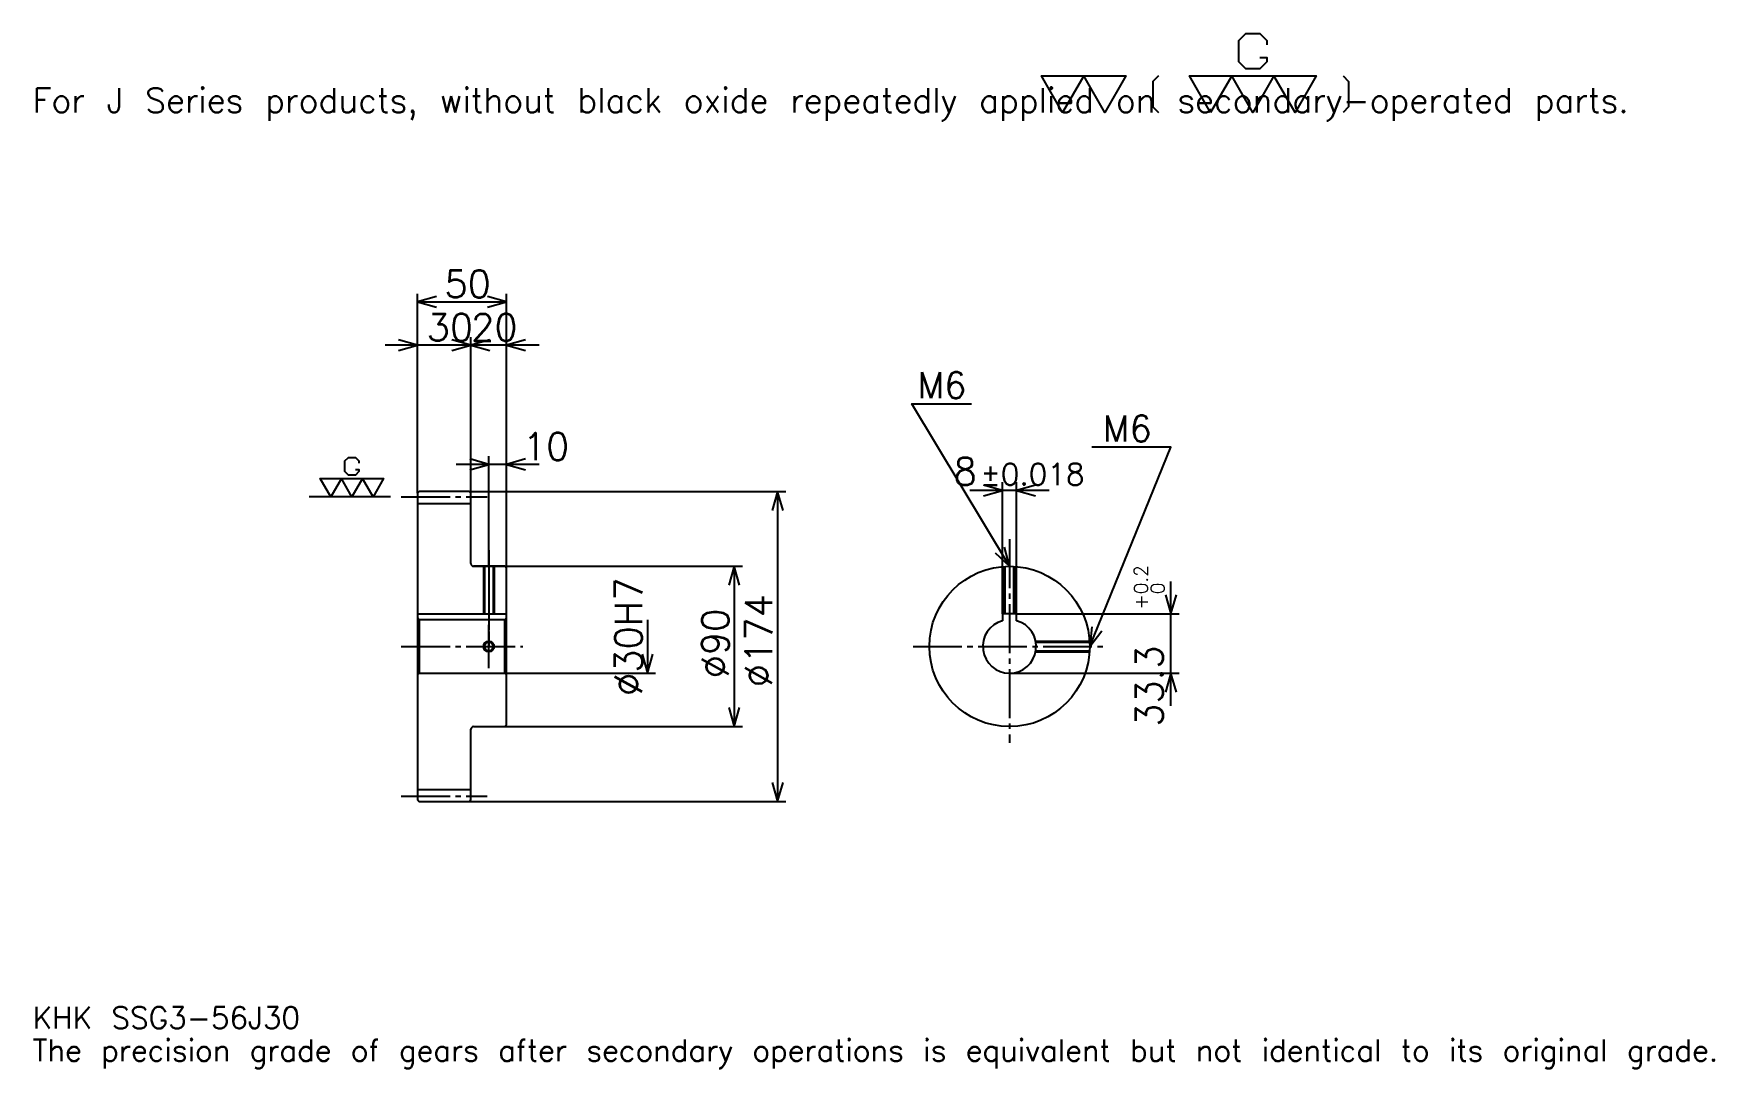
# Model space of a CAD drawing. Extents: x 31 to 975, y 11 to 592.
import ezdxf

# ---------------------------------------------------------------- set-up
doc = ezdxf.new("R2010")
doc.units = 0
doc.linetypes.add('DASHDOT', pattern=[36.521738, 27.391304, -3.043478, 3.043478, -3.043478])
doc.layers.get('0').update_dxf_attribs({"linetype": 'CONTINUOUS'})
doc.layers.add('DASHDOT', color=6, linetype='DASHDOT')
doc.styles.add('KANJI', font='TXT', dxfattribs={"bigfont": 'BIGFONT'})

msp = doc.modelspace()

# ---------------------------------------------------------------- linework, layer by layer
at = {"color": 5}
for p, q in [((246.521729, 335.043488), (246.521729, 446.130432)), ((296.521729, 335.043488), (296.521729, 446.130432)), ((246.521729, 441.565216), (296.521729, 441.565216)), ((294.782593, 417.217407), (228.260864, 417.217407)), ((314.782593, 417.217407), (258.260864, 417.217407)), ((276.521729, 335.043488), (276.521729, 421.782623)), ((314.782593, 350.260864), (268.260864, 350.260864)), ((286.521729, 335.043488), (286.521729, 354.826111)), ((574.913025, 266.343475), (574.913025, 340.217407)), ((582.913025, 266.343475), (582.913025, 340.217407)), ((246.521729, 334.043488), (246.521729, 335.043488)), ((275.521729, 335.043488), (296.521729, 335.043488)), ((276.521729, 334.043488), (276.521729, 335.043488)), ((286.521729, 293.043488), (286.521729, 335.043488)), ((286.521729, 293.043488), (286.521729, 335.043488)), ((296.521729, 335.043488), (453.260864, 335.043488)), ((296.521729, 292.043488), (296.521729, 335.043488)), ((448.695648, 335.043488), (448.695648, 161.043488)), ((601.173889, 335.652191), (556.652161, 335.652191)), ((278.021729, 293.043488), (296.521729, 293.043488)), ((296.521729, 293.043488), (428.913025, 293.043488)), ((424.347809, 293.043488), (424.347809, 203.043488)), ((669.565186, 214.782623), (669.565186, 284.60437)), ((582.913025, 266.343475), (674.130371, 266.343475)), ((375.652161, 263.043488), (375.652161, 233.043488)), ((296.521729, 233.043488), (380.217377, 233.043488)), ((578.913025, 233.043488), (674.130371, 233.043488)), ((278.021729, 203.043488), (296.521729, 203.043488)), ((296.521729, 203.043488), (428.913025, 203.043488)), ((275.521729, 161.043488), (296.521729, 161.043488)), ((296.521729, 161.043488), (453.260864, 161.043488))]:
    msp.add_line(p, q, dxfattribs=at)
at = {"color": 7}
msp.add_line((231.304337, 332.043488), (185.652161, 332.043488), dxfattribs=at)
at = {"color": 4}
for p, q in [((246.521729, 328.293488), (276.521729, 328.293488)), ((246.521729, 266.343475), (296.521729, 266.343475)), ((247.521729, 263.043488), (247.521729, 233.043488)), ((295.521729, 263.043488), (296.521729, 264.043488)), ((295.521729, 233.043488), (296.521729, 232.043488)), ((246.521729, 167.793488), (276.521729, 167.793488))]:
    msp.add_line(p, q, dxfattribs=at)
at = {"color": 7}
for points in [[(719.478271, 578.687012), (723.434814, 578.687012), (723.434814, 576.313049), (719.478271, 572.356567), (711.565247, 572.356567), (707.608704, 576.313049), (707.608704, 588.182617), (711.565247, 592.13916), (719.478271, 592.13916), (723.434814, 588.182617), (723.434814, 585.808716)], [(608.695679, 547.826111), (596.826111, 568.400024), (644.304382, 568.400024), (632.434814, 547.826111), (620.565247, 568.400024), (608.695679, 547.826111)], [(662.504395, 568.400024), (659.339172, 565.234802), (659.339172, 550.991333), (662.504395, 547.826111)], [(691.782654, 547.826111), (679.913086, 568.400024), (751.130493, 568.400024), (739.260864, 547.826111), (727.391357, 568.400024), (715.52179, 547.826111), (703.652222, 568.400024), (691.782654, 547.826111)], [(766.165222, 568.400024), (769.330444, 565.234802), (769.330444, 550.991333), (766.165222, 547.826111)], [(211.673904, 347.473938), (213.652161, 347.473938), (213.652161, 346.286957), (211.673904, 344.308716), (207.717377, 344.308716), (205.73912, 346.286957), (205.73912, 352.221741), (207.717377, 354.200012), (211.673904, 354.200012), (213.652161, 352.221741), (213.652161, 351.03479)], [(197.82608, 332.043488), (191.891296, 342.330444), (227.499985, 342.330444), (221.565201, 332.043488), (215.630432, 342.330444), (209.695648, 332.043488), (203.760864, 342.330444), (197.82608, 332.043488)]]:
    msp.add_lwpolyline(points, dxfattribs=at)
at = {"color": 5}
for points in [[(257.173889, 444.608704), (246.521729, 441.565216), (257.173889, 438.521729)], [(285.869568, 438.521729), (296.521729, 441.565216), (285.869568, 444.608704)], [(235.869553, 414.17395), (246.521729, 417.217407), (235.869553, 420.260864)], [(265.869568, 414.17395), (276.521729, 417.217407), (265.869568, 420.260864)], [(287.173889, 420.260864), (276.521729, 417.217407), (287.173889, 414.17395)], [(307.173889, 420.260864), (296.521729, 417.217407), (307.173889, 414.17395)], [(578.913025, 293.043488), (524.130432, 384.347839), (557.608643, 384.347839)], [(623.913025, 248.043488), (669.565186, 360), (625.130493, 360)], [(275.869568, 347.217407), (286.521729, 350.260864), (275.869568, 353.304352)], [(307.173889, 353.304352), (296.521729, 350.260864), (307.173889, 347.217407)], [(451.739136, 324.391296), (448.695648, 335.043488), (445.652161, 324.391296)], [(564.260864, 332.608704), (574.913025, 335.652191), (564.260864, 338.695679)], [(593.565186, 338.695679), (582.913025, 335.652191), (593.565186, 332.608704)], [(570.822754, 300.611786), (578.913025, 293.043488), (576.042297, 303.7435)], [(427.391296, 282.391296), (424.347809, 293.043488), (421.304321, 282.391296)], [(666.521729, 276.995667), (669.565186, 266.343475), (672.608643, 276.995667)], [(625.116943, 259.056305), (623.913025, 248.043488), (630.753296, 256.757965)], [(372.608673, 243.695663), (375.652161, 233.043488), (378.695618, 243.695663)], [(672.608643, 222.391312), (669.565186, 233.043488), (666.521729, 222.391312)], [(421.304321, 213.695663), (424.347809, 203.043488), (427.391296, 213.695663)], [(445.652161, 171.695663), (448.695648, 161.043488), (451.739136, 171.695663)]]:
    msp.add_lwpolyline(points, dxfattribs=at)
at = {"color": 4}
for points in [[(276.521729, 294.543488), (276.521729, 334.043488), (275.521729, 335.043488), (247.521729, 335.043488), (246.521729, 334.043488), (246.521729, 232.043488)], [(278.021729, 203.043488), (295.521729, 203.043488), (296.521729, 204.043488), (296.521729, 292.043488), (295.521729, 293.043488), (278.021729, 293.043488)], [(283.521729, 293.043488), (283.521729, 266.343475)], [(284.061737, 293.043488), (284.061737, 266.343475)], [(288.98172, 293.043488), (288.98172, 266.343475)], [(289.521729, 293.043488), (289.521729, 266.343475)], [(575.913025, 266.343475), (575.913025, 292.943359)], [(576.453003, 266.343475), (576.453003, 292.976196)], [(581.373047, 266.343475), (581.373047, 292.976196)], [(581.913025, 266.343475), (581.913025, 292.943359)], [(582.913025, 262.500305), (582.913025, 266.343475), (574.913025, 266.343475), (574.913025, 262.500305)], [(246.521729, 232.043488), (247.521729, 233.043488), (295.521729, 233.043488), (295.521729, 263.043488), (247.521729, 263.043488), (246.521729, 264.043488)], [(593.609985, 251.043488), (623.812927, 251.043488)], [(593.709961, 250.503494), (623.845703, 250.503494)], [(593.709961, 245.583481), (623.845703, 245.583481)], [(593.609985, 245.043488), (623.812927, 245.043488)], [(246.521729, 232.043488), (246.521729, 162.043488), (247.521729, 161.043488), (275.521729, 161.043488), (276.521729, 162.043488), (276.521729, 201.543488)]]:
    msp.add_lwpolyline(points, dxfattribs=at)
for centre, radius in [((578.913025, 248.043488), 45), ((286.521729, 248.043488), 2.46)]:
    msp.add_circle(centre, radius, dxfattribs=at)
at = {"color": 7}
msp.add_circle((286.521729, 248.043488), 3, dxfattribs=at)
at = {"color": 4}
for centre, radius, start, end in [((278.021729, 294.543488), 1.5, 180, 270), ((578.913025, 248.043488), 15, 105.466010323, 74.533989677), ((278.021729, 201.543488), 1.5, 90, 180)]:
    msp.add_arc(centre, radius, start, end, dxfattribs=at)
at = {"layer": 'DASHDOT', "color": 7}
for p, q in [((237.391296, 332.043488), (285.652161, 332.043488)), ((578.913025, 308.260864), (578.913025, 193.913055)), ((286.521729, 293.043488), (286.521729, 248.043488)), ((237.391296, 248.043488), (305.652161, 248.043488)), ((524.782593, 248.043488), (633.043457, 248.043488)), ((237.391296, 164.043488), (285.652161, 164.043488))]:
    msp.add_line(p, q, dxfattribs=at)
for points in [[(286.521729, 302.17392), (286.521729, 257.213043)], [(286.521729, 235.913055), (286.521729, 260.17392)], [(274.391296, 248.043488), (298.652161, 248.043488)]]:
    msp.add_lwpolyline(points, dxfattribs=at)

# ---------------------------------------------------------------- texts
at = {"color": 7, "style": 'KANJI'}
for s, height, p in [('For J Series products, without black oxide repeatedly applied on secondary-operated parts.', 13.695652, (30.434782, 547.826111)), ('50', 15.217391, (261.630432, 444)), ('30', 15.217391, (251.630417, 419.652191)), ('20', 15.217391, (276.630432, 419.652191)), ('M6', 14.608696, (527.173889, 387.391296)), ('M6', 14.608696, (631.217407, 363.043488)), ('10', 15.217391, (305.652161, 352.695679)), ('8', 15.217391, (547.501343, 338.695679)), ('%%p0.018', 12.173913, (562.564697, 338.695679)), ('KHK SSG3-56J30', 12.173913, (30.434782, 33.47826)), ('The precision grade of gears after secondary operations is equivalent but not identical to its original grade.', 12.173913, (30.434782, 15.217391))]:
    msp.add_text(s, height=height, dxfattribs=at).set_placement(p)
for s, height, p in [('0.2', 7.608696, (656.478271, 277.361877)), ('%%c30H7', 15.217391, (372.608673, 220.271744)), ('%%c174', 15.217391, (445.652161, 225.217407)), ('+', 7.608696, (656.478271, 268.840149)), ('0', 7.608696, (665.913025, 277.361877)), ('%%c90', 15.217391, (421.304321, 230.163055)), ('33.3', 15.217391, (665, 202.973251))]:
    msp.add_text(s, height=height, rotation=90, dxfattribs=at).set_placement(p)

doc.saveas('drawing.dxf')
